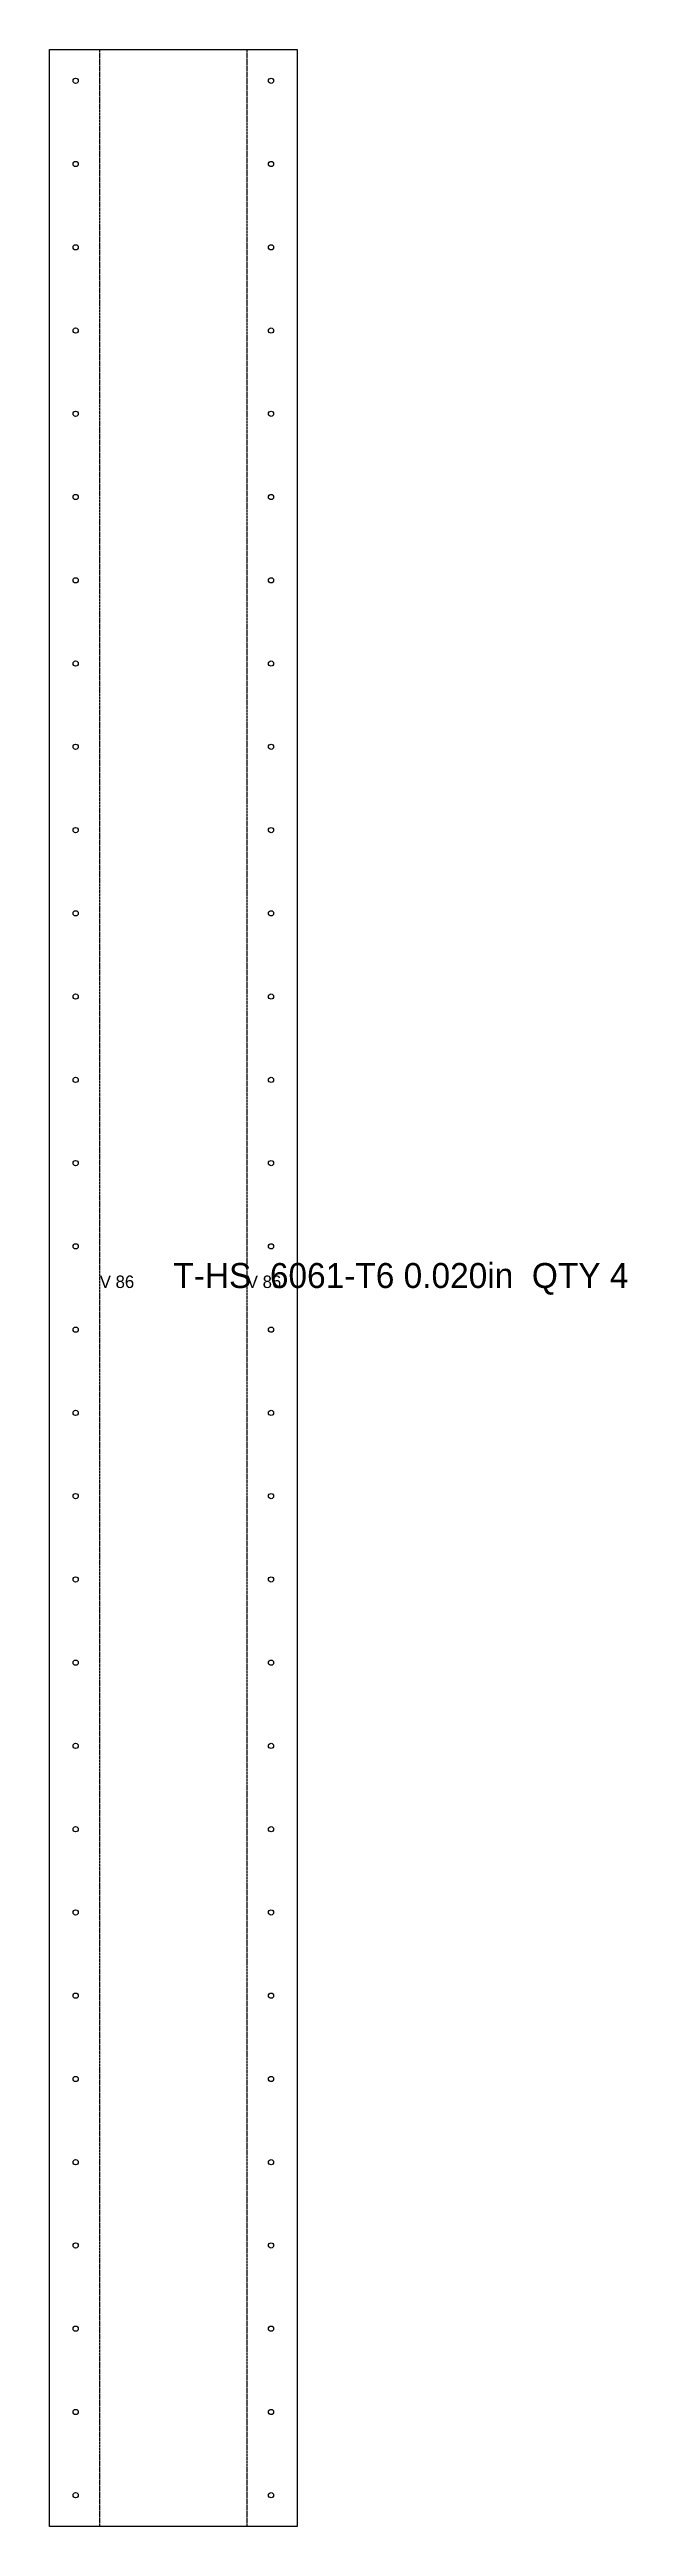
# Model space of a CAD drawing. Header units: millimetres. Extents: x -24 to 253, y 0 to 1190.
import ezdxf

# ---------------------------------------------------------------- set-up
doc = ezdxf.new("R2010")
doc.units = ezdxf.units.MM
doc.linetypes.add('DASHED', pattern=[1.524, 1.27, -0.254])
for name, color, linetype in [('CUT', 7, 'CONTINUOUS'), ('ETCH', 8, 'CONTINUOUS'), ('HOLE', 6, 'CONTINUOUS'), ('VALLEY', 1, 'DASHED')]:
    doc.layers.add(name, color=color, linetype=linetype)

msp = doc.modelspace()

# ---------------------------------------------------------------- linework, layer by layer
at = {"layer": 'CUT'}
msp.add_lwpolyline([(-24.1, 1190), (94.7, 1190), (94.7, 0), (-24.1, 0), (-24.1, 1190)], close=True, dxfattribs=at)
at = {"layer": 'HOLE'}
for centre in [(-11.6, 1175), (82.2, 1175), (-11.6, 1135), (82.2, 1135), (-11.6, 1095), (82.2, 1095), (-11.6, 1055), (82.2, 1055), (-11.6, 1015), (82.2, 1015), (-11.6, 975), (82.2, 975), (-11.6, 935), (82.2, 935), (-11.6, 895), (82.2, 895), (-11.6, 855), (82.2, 855), (-11.6, 815), (82.2, 815), (-11.6, 775), (82.2, 775), (-11.6, 735), (82.2, 735), (-11.6, 695), (82.2, 695), (-11.6, 655), (82.2, 655), (-11.6, 615), (82.2, 615), (-11.6, 575), (82.2, 575), (-11.6, 535), (82.2, 535), (-11.6, 495), (82.2, 495), (-11.6, 455), (82.2, 455), (-11.6, 415), (82.2, 415), (-11.6, 375), (82.2, 375), (-11.6, 335), (82.2, 335), (-11.6, 295), (82.2, 295), (-11.6, 255), (82.2, 255), (-11.6, 215), (82.2, 215), (-11.6, 175), (82.2, 175), (-11.6, 135), (82.2, 135), (-11.6, 95), (82.2, 95), (-11.6, 55), (82.2, 55), (-11.6, 15), (82.2, 15)]:
    msp.add_circle(centre, 1.25, dxfattribs=at)
at = {"layer": 'VALLEY'}
for p, q in [((0, 0), (0, 1190)), ((70.6, 1190), (70.6, 0))]:
    msp.add_line(p, q, dxfattribs=at)

# ---------------------------------------------------------------- texts
at = {"layer": 'ETCH'}
for s, height, p in [('T-HS  6061-T6 0.020in  QTY 4', 12, (35.3, 595)), ('V 86', 6, (0, 595)), ('V 86', 6, (70.6, 595))]:
    msp.add_text(s, height=height, dxfattribs=at).set_placement(p)

doc.saveas('drawing.dxf')
